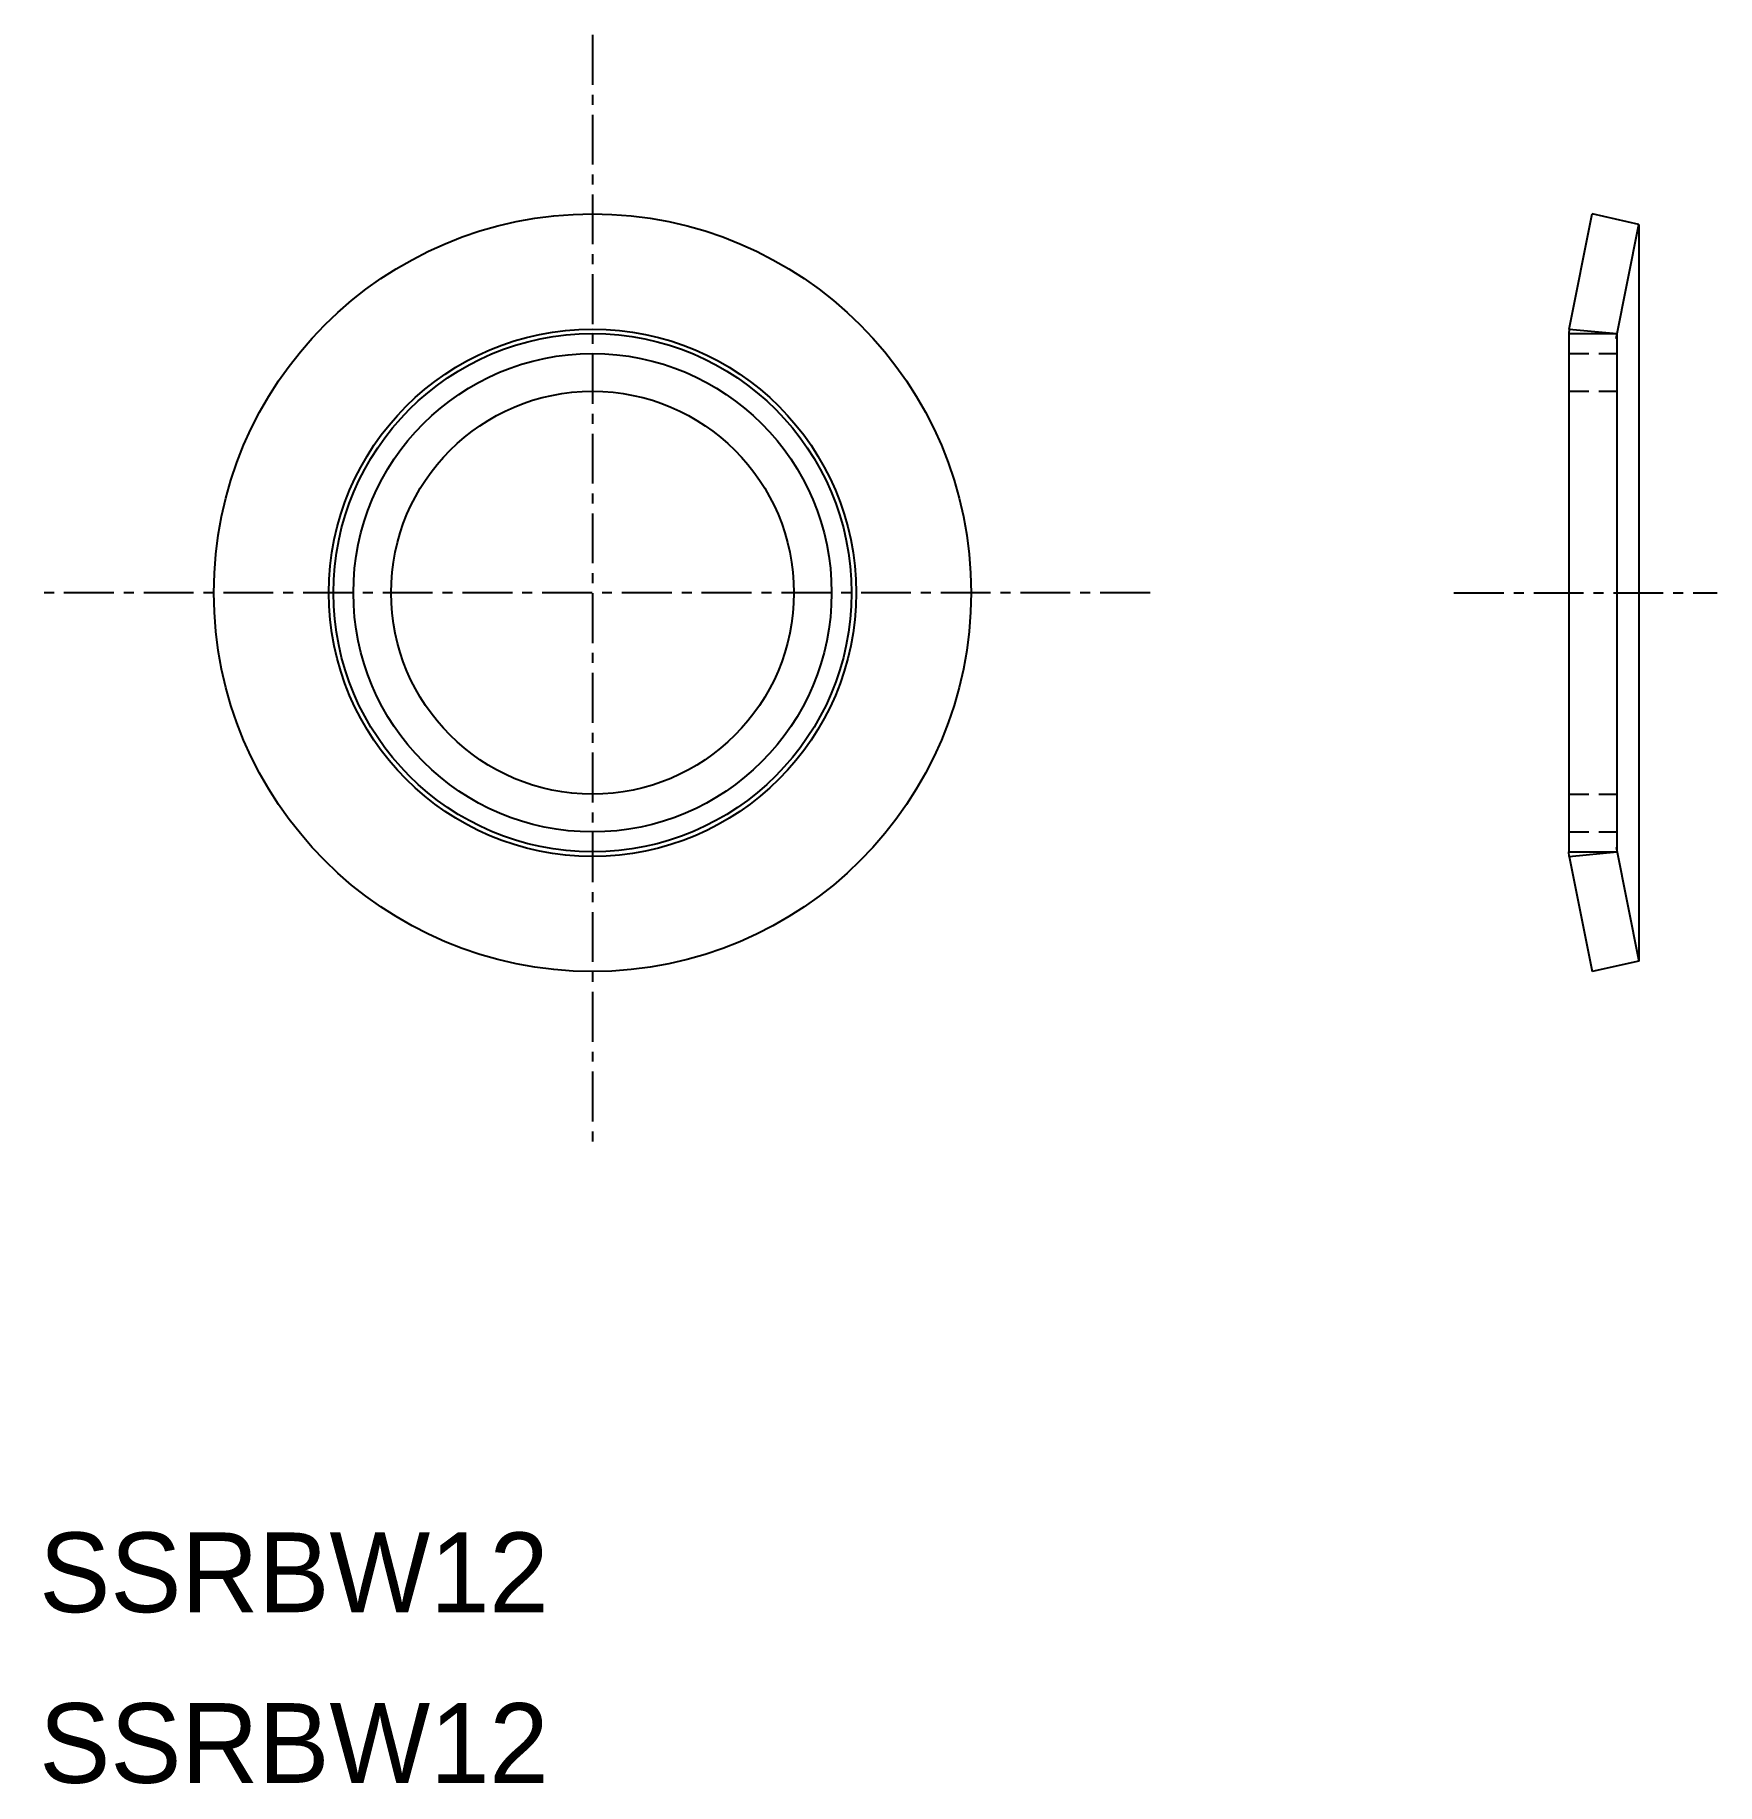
# Model space of a CAD drawing. Extents: x 65.3 to 107.5, y 12.3 to 56.1.
import ezdxf

# ---------------------------------------------------------------- set-up
doc = ezdxf.new("R2010")
doc.units = 0
doc.linetypes.add('CENTER', pattern=[2, 1.25, -0.25, 0.25, -0.25])
doc.linetypes.add('DASHED', pattern=[0.75, 0.5, -0.25])
doc.layers.get('0').update_dxf_attribs({"linetype": 'CONTINUOUS'})
doc.layers.add('CENTER', color=1, linetype='CENTER')

msp = doc.modelspace()

# ---------------------------------------------------------------- linework, layer by layer
at = {"color": 7, "linetype": 'CONTINUOUS'}
for p, q in [((103.815, 48.765), (104.387, 51.652)), ((105.558, 51.39), (104.387, 51.652)), ((104.992, 48.532), (105.558, 51.39)), ((105.558, 51.39), (105.558, 32.914)), ((103.815, 48.765), (103.808, 48.652)), ((103.815, 48.765), (105.008, 48.652)), ((103.808, 48.652), (103.808, 35.652)), ((103.808, 48.652), (105.008, 48.652)), ((105.008, 48.652), (105.008, 35.652)), ((103.808, 35.652), (104.908, 35.652)), ((103.808, 35.652), (105.008, 35.652)), ((103.808, 35.652), (105.008, 35.652)), ((103.815, 35.539), (103.808, 35.652)), ((103.815, 35.539), (105.008, 35.652)), ((103.815, 35.539), (104.387, 32.652)), ((104.992, 35.772), (105.558, 32.914)), ((105.558, 32.914), (104.387, 32.652))]:
    msp.add_line(p, q, dxfattribs=at)
at = {"color": 3, "linetype": 'DASHED'}
for p, q in [((103.808, 48.152), (105.008, 48.152)), ((103.808, 47.205), (105.008, 47.205)), ((103.808, 37.099), (105.008, 37.099)), ((103.808, 36.152), (105.008, 36.152))]:
    msp.add_line(p, q, dxfattribs=at)
at = {"color": 7, "linetype": 'CONTINUOUS'}
for radius in [9.5, 6.613, 6.5, 5.053]:
    msp.add_circle((79.307, 42.152), radius, dxfattribs=at)
at = {"color": 3, "linetype": 'CONTINUOUS'}
msp.add_circle((79.307, 42.152), 6, dxfattribs=at)
at = {"layer": 'CENTER', "color": 1, "linetype": 'CENTER'}
for p, q in [((79.307, 56.141), (79.307, 28.163)), ((93.296, 42.152), (65.318, 42.152)), ((100.922, 42.152), (107.522, 42.152))]:
    msp.add_line(p, q, dxfattribs=at)

# ---------------------------------------------------------------- texts
at = {"color": 7, "linetype": 'CONTINUOUS'}
for p in [(65.425, 16.582), (65.425, 12.301)]:
    msp.add_text('SSRBW12', height=2, dxfattribs=at).set_placement(p)

doc.saveas('drawing.dxf')
